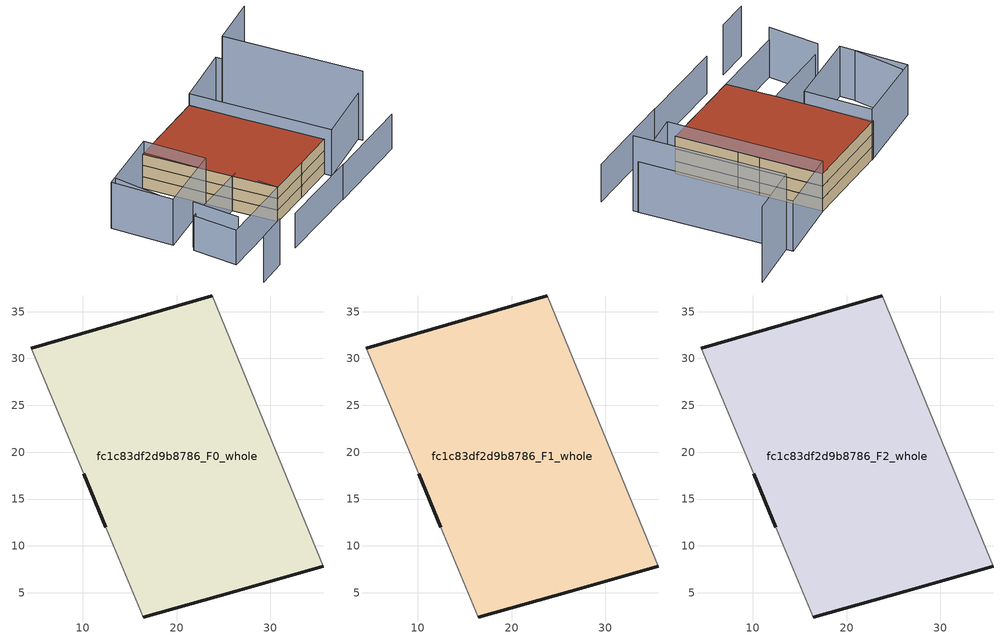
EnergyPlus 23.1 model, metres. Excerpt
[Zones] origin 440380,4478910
fc1c83df2d9b8786_F0_whole
 floor ground (EU_floor_Construction): 23.84,36.67 28.89,24.3 30.62,20.13 35.64,7.8 26.32,5.16 16.43,2.41 12.44,12.01 10.09,17.68 4.51,31.09 z0
 wall outside (EU_wall_Construction): 23.84,36.67 4.51,31.09 / 10.09,17.68 12.44,12.01 / 16.43,2.41 26.32,5.16 35.64,7.8 z0:3
 wall adiabatic (EU_wall_Construction): 35.64,7.8 30.62,20.13 28.89,24.3 23.84,36.67 / 4.51,31.09 10.09,17.68 / 12.44,12.01 16.43,2.41 z0:3
fc1c83df2d9b8786_F1_whole
 floor to fc1c83df2d9b8786_F0_whole (EU_floor_Construction): 23.84,36.67 28.89,24.3 30.62,20.13 35.64,7.8 26.32,5.16 16.43,2.41 12.44,12.01 10.09,17.68 4.51,31.09 z3
 wall outside (EU_wall_Construction): 23.84,36.67 4.51,31.09 / 10.09,17.68 12.44,12.01 / 16.43,2.41 26.32,5.16 35.64,7.8 z3:6
 wall adiabatic (EU_wall_Construction): 35.64,7.8 30.62,20.13 28.89,24.3 23.84,36.67 / 4.51,31.09 10.09,17.68 / 12.44,12.01 16.43,2.41 z3:6
fc1c83df2d9b8786_F2_whole
 floor to fc1c83df2d9b8786_F1_whole (EU_floor_Construction): 23.84,36.67 28.89,24.3 30.62,20.13 35.64,7.8 26.32,5.16 16.43,2.41 12.44,12.01 10.09,17.68 4.51,31.09 z6
 wall outside (EU_wall_Construction): 23.84,36.67 4.51,31.09 / 10.09,17.68 12.44,12.01 / 16.43,2.41 26.32,5.16 35.64,7.8 z6:9
 wall adiabatic (EU_wall_Construction): 35.64,7.8 30.62,20.13 28.89,24.3 23.84,36.67 / 4.51,31.09 10.09,17.68 / 12.44,12.01 16.43,2.41 z6:9
 roof outside (EU_roof_Construction): 35.64,7.8 30.62,20.13 28.89,24.3 23.84,36.67 4.51,31.09 10.09,17.68 12.44,12.01 16.43,2.41 26.32,5.16 z9
shading: -2.78,8.35 0.18,-2.17 / -8.54,25.91 -6.33,15.02 / -0.94,-10.98 5.92,-8.96 / -10.29,25.55 4.99,31.28 / 4.99,31.28 10.09,17.68 / 10.09,17.68 -5.18,11.95 / -5.18,11.95 -10.29,25.55 / 36.26,6.28 23.84,36.67 / 23.84,36.67 37.18,42.12 / 37.18,42.12 49.6,11.73 / 49.6,11.73 36.26,6.28 z0:12; 32.06,-1.49 52.25,4.28 / 12.59,-6.87 32.15,-1.41 / -3.47,7.53 13.63,12.34 / 13.63,12.34 16.43,2.41 / 16.43,2.41 -0.67,-2.41 / -0.67,-2.41 -3.47,7.53 z0:9; 49.99,10.74 37.71,40.69 / 37.71,40.69 48.67,45.18 z0:18
[Building]
EU S2 Campaign: North Axis=0; Terrain=City; Solar Distribution=FullExterior
[Site:Location]
Madrid: Latitude=40.5; Longitude=-3.5; Time Zone=1; Elevation=609
[SizingPeriod:WeatherFileDays]
AnnualSizingPeriod: Begin Month=1; Begin Day of Month=1; End Month=12; End Day of Month=31; Day of Week for Start Day=Monday; Use Weather File Daylight Saving Period=No; Use Weather File Rain and Snow Indicators=No
[MATERIAL]
EU_InternalMass_Material: Roughness=MediumRough; Thickness=0.1; Conductivity=1; Density=1800; Specific Heat=900; Thermal Absorptance=0.9; Solar Absorptance=0.7; Visible Absorptance=0.7
[MATERIAL:NOMASS] Roughness=MediumRough; Thermal Absorptance=0.9; Solar Absorptance=0.7; Visible Absorptance=0.7
Name | Thermal Resistance
EU_wall_NoMass | 0.609216
EU_roof_NoMass | 0.513268
EU_floor_NoMass | 0.568163
[CONSTRUCTION]
EU_wall_Construction: EU_wall_NoMass
EU_roof_Construction: EU_roof_NoMass
EU_floor_Construction: EU_floor_NoMass
EU_InternalMass_Construction: EU_InternalMass_Material
[ZONE] Type=1; Multiplier=1; Ceiling Height=autocalculate; Volume=1859.48; Floor Area=autocalculate; Part of Total Floor Area=Yes
fc1c83df2d9b8786_F0_whole; fc1c83df2d9b8786_F1_whole; fc1c83df2d9b8786_F2_whole
[INTERNALMASS] Construction=EU_InternalMass_Construction; Surface Area=575.003
Name | Zone or ZoneList
fc1c83df2d9b8786_F0_whole_EU_InternalMass | fc1c83df2d9b8786_F0_whole
fc1c83df2d9b8786_F1_whole_EU_InternalMass | fc1c83df2d9b8786_F1_whole
fc1c83df2d9b8786_F2_whole_EU_InternalMass | fc1c83df2d9b8786_F2_whole
[OTHEREQUIPMENT] Fuel Type=Electricity; Design Level Calculation Method=Watts/Area; Power per Zone Floor Area=1; Fraction Latent=0; Fraction Radiant=0; Fraction Lost=0; Carbon Dioxide Generation Rate=0; EndUse Subcategory=EU_Step8_InternalGains
Name | Zone or ZoneList or Space or SpaceList | Schedule
EU_Step8_InternalGain_fc1c83df2d9b8786_F0_whole_f000 | fc1c83df2d9b8786_F0_whole | EU_Step8_GainSchedule_fc1c83df2d9b8786_F0_whole_f000
EU_Step8_InternalGain_fc1c83df2d9b8786_F1_whole_f000 | fc1c83df2d9b8786_F1_whole | EU_Step8_GainSchedule_fc1c83df2d9b8786_F1_whole_f000
EU_Step8_InternalGain_fc1c83df2d9b8786_F2_whole_f000 | fc1c83df2d9b8786_F2_whole | EU_Step8_GainSchedule_fc1c83df2d9b8786_F2_whole_f000
[ZONEVENTILATION:DESIGNFLOWRATE] Schedule=EU_AlwaysOn; Design Flow Rate Calculation Method=AirChanges/Hour; Air Changes per Hour=0.752966; Ventilation Type=Natural; Fan Pressure Rise=0; Fan Total Efficiency=1; Constant Term Coefficient=1; Temperature Term Coefficient=0; Velocity Term Coefficient=0; Velocity Squared Term Coefficient=0; Minimum Indoor Temperature=-100; Maximum Indoor Temperature=100; Delta Temperature=-100; Minimum Outdoor Temperature=-100; Maximum Outdoor Temperature=100; Maximum Wind Speed=40
Name | Zone or ZoneList or Space or SpaceList
EU_ConstantAir_fc1c83df2d9b8786_F0_whole | fc1c83df2d9b8786_F0_whole
EU_ConstantAir_fc1c83df2d9b8786_F1_whole | fc1c83df2d9b8786_F1_whole
EU_ConstantAir_fc1c83df2d9b8786_F2_whole | fc1c83df2d9b8786_F2_whole
[HVACTEMPLATE:THERMOSTAT] Constant Heating Setpoint=20; Constant Cooling Setpoint=50
EU_HeatOnly_fc1c83df2d9b8786_F0_whole; EU_HeatOnly_fc1c83df2d9b8786_F1_whole; EU_HeatOnly_fc1c83df2d9b8786_F2_whole
[HVACTEMPLATE:ZONE:IDEALLOADSAIRSYSTEM] System Availability Schedule=EU_AlwaysOn; Maximum Heating Supply Air Temperature=50; Minimum Cooling Supply Air Temperature=13; Maximum Heating Supply Air Humidity Ratio=0.0156; Minimum Cooling Supply Air Humidity Ratio=0.0077; Heating Limit=NoLimit; Cooling Limit=NoLimit; Heating Availability Schedule=EU_AlwaysOn; Cooling Availability Schedule=EU_CoolingOff; Dehumidification Control Type=ConstantSensibleHeatRatio; Cooling Sensible Heat Ratio=0.7; Dehumidification Setpoint=60; Humidification Control Type=None; Humidification Setpoint=30; Outdoor Air Method=None; Outdoor Air Flow Rate per Person=0.00944; Outdoor Air Flow Rate per Zone Floor Area=0; Outdoor Air Flow Rate per Zone=0; Demand Controlled Ventilation Type=None; Outdoor Air Economizer Type=NoEconomizer; Heat Recovery Type=None; Sensible Heat Recovery Effectiveness=0.7; Latent Heat Recovery Effectiveness=0.65
Name | Template Thermostat
fc1c83df2d9b8786_F0_whole | EU_HeatOnly_fc1c83df2d9b8786_F0_whole
fc1c83df2d9b8786_F1_whole | EU_HeatOnly_fc1c83df2d9b8786_F1_whole
fc1c83df2d9b8786_F2_whole | EU_HeatOnly_fc1c83df2d9b8786_F2_whole
[SIZING:ZONE] Zone Cooling Design Supply Air Temperature Input Method=SupplyAirTemperature; Zone Cooling Design Supply Air Temperature=13; Zone Heating Design Supply Air Temperature Input Method=SupplyAirTemperature; Zone Heating Design Supply Air Temperature=50; Zone Cooling Design Supply Air Humidity Ratio=0.008; Zone Heating Design Supply Air Humidity Ratio=0.008; Cooling Design Air Flow Method=DesignDay; Cooling Design Air Flow Rate=0; Cooling Minimum Air Flow per Zone Floor Area=0.000762; Cooling Minimum Air Flow=0; Cooling Minimum Air Flow Fraction=0.2; Heating Design Air Flow Method=DesignDay; Heating Design Air Flow Rate=0; Heating Maximum Air Flow per Zone Floor Area=0.002032; Heating Maximum Air Flow=0.141576; Heating Maximum Air Flow Fraction=0.3; Account for Dedicated Outdoor Air System=No; Dedicated Outdoor Air System Control Strategy=NeutralSupplyAir; Dedicated Outdoor Air Low Setpoint Temperature for Design=autosize; Dedicated Outdoor Air High Setpoint Temperature for Design=autosize; Zone Load Sizing Method=Sensible Load Only No Latent Load; Zone Latent Cooling Design Supply Air Humidity Ratio Input Method=HumidityRatioDifference; Zone Cooling Design Supply Air Humidity Ratio Difference=0.005; Zone Latent Heating Design Supply Air Humidity Ratio Input Method=HumidityRatioDifference; Zone Humidification Design Supply Air Humidity Ratio Difference=0.005
fc1c83df2d9b8786_F0_whole; fc1c83df2d9b8786_F1_whole; fc1c83df2d9b8786_F2_whole
[SCHEDULE:CONSTANT]
Name | Hourly Value
EU_AlwaysOn | 1
EU_CoolingOff | 0
[SCHEDULE:FILE] Column Number=1; Rows to Skip at Top=0; Number of Hours of Data=8760; Column Separator=Comma; Interpolate to Timestep=No; Minutes per Item=60; Adjust Schedule for Daylight Savings=Yes
Name | File
EU_Step8_GainSchedule_fc1c83df2d9b8786_F0_whole_f000 | ../../schedules/fc1c83df2d9b8786/fc1c83df2d9b8786_F0_whole_f000_gain.csv
EU_Step8_GainSchedule_fc1c83df2d9b8786_F1_whole_f000 | ../../schedules/fc1c83df2d9b8786/fc1c83df2d9b8786_F1_whole_f000_gain.csv
EU_Step8_GainSchedule_fc1c83df2d9b8786_F2_whole_f000 | ../../schedules/fc1c83df2d9b8786/fc1c83df2d9b8786_F2_whole_f000_gain.csv
